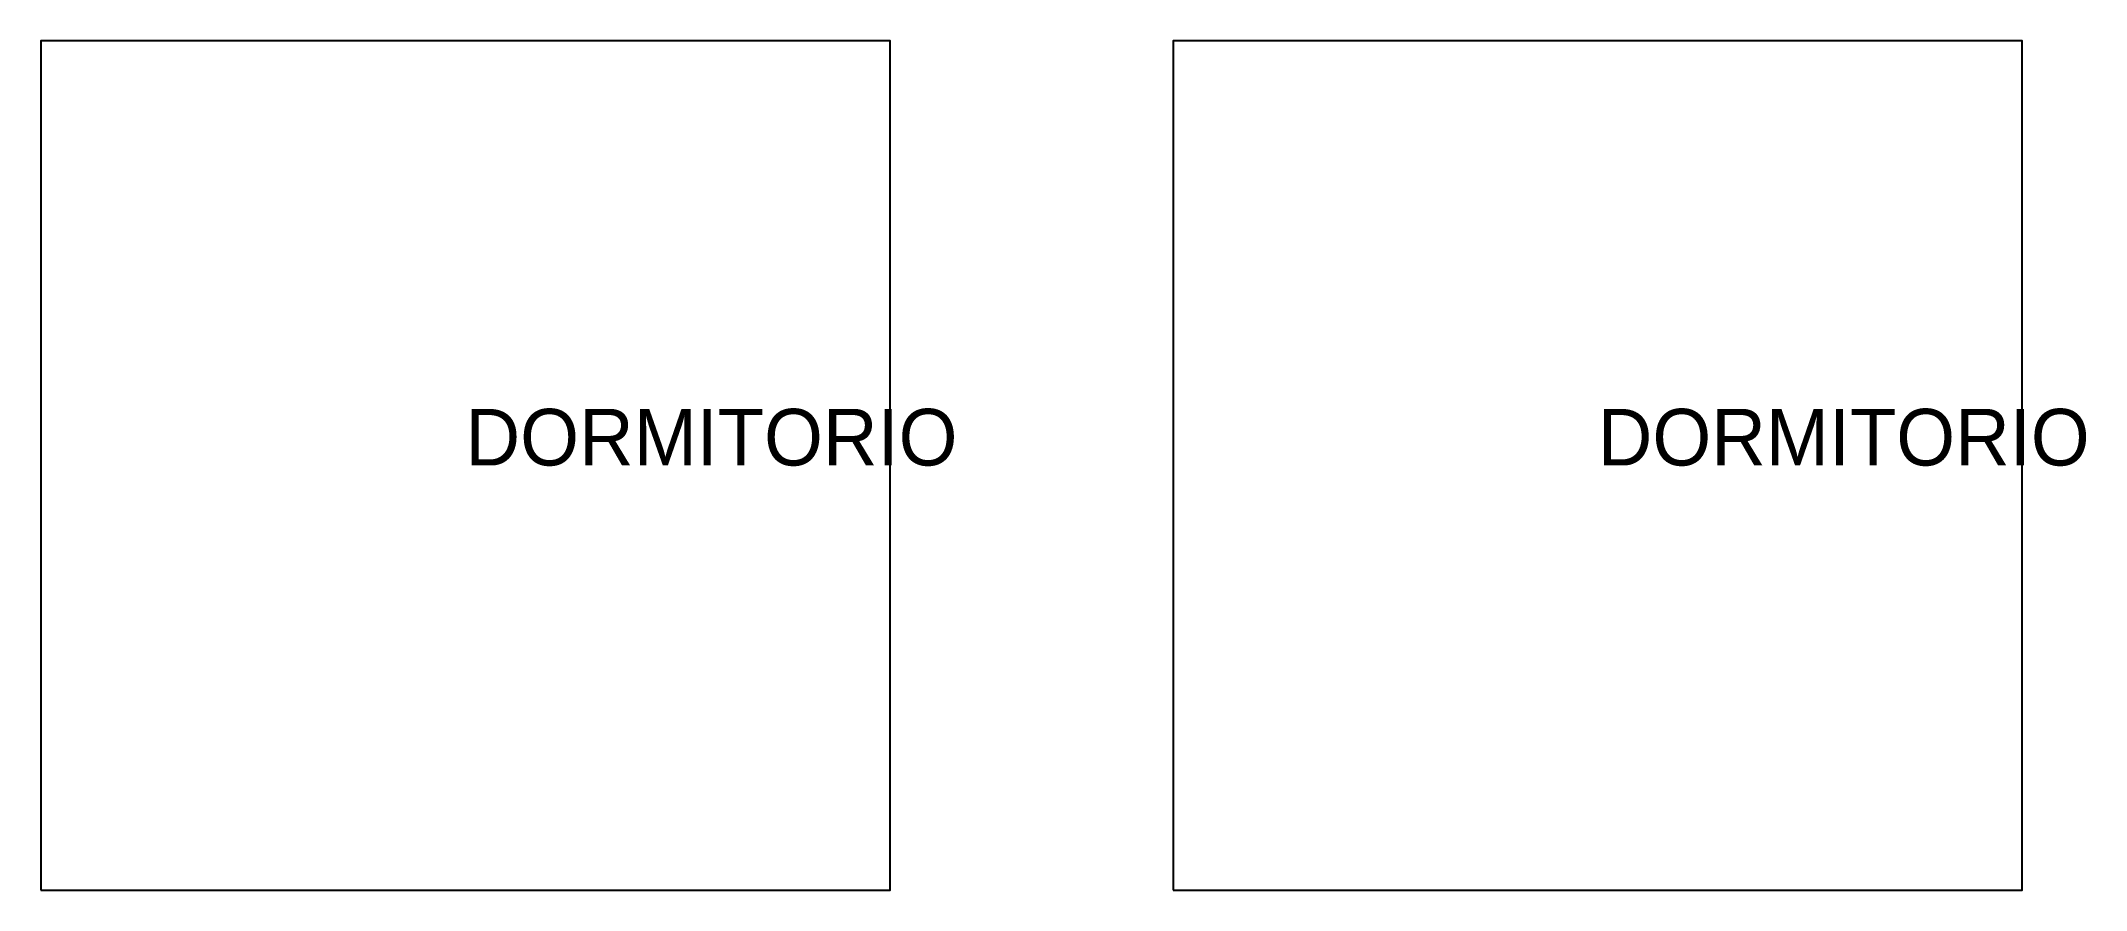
# Model space of a CAD drawing. Header units: metres. Extents: x 0 to 14.5, y 0 to 6.
import ezdxf

# ---------------------------------------------------------------- set-up
doc = ezdxf.new("R2010")
doc.units = ezdxf.units.M

# ---------------------------------------------------------------- blocks, each defined once
blk = doc.blocks.new('ROOM')
blk.add_lwpolyline([(0, 0), (3, 0), (3, 3), (0, 3)], close=True)
blk.add_text('DORMITORIO', height=0.2).set_placement((1.5, 1.5))
blk = doc.blocks.new('FLAT')
at = {"layer": 'ESTANCIAS'}
for p in [(0, 0), (4, 0)]:
    blk.add_blockref('ROOM', p, dxfattribs=at)

msp = doc.modelspace()

# ---------------------------------------------------------------- block references
at = {"layer": 'PLANTA', "xscale": 2, "yscale": 2}
msp.add_blockref('FLAT', (0, 0), dxfattribs=at)

doc.saveas('drawing.dxf')
